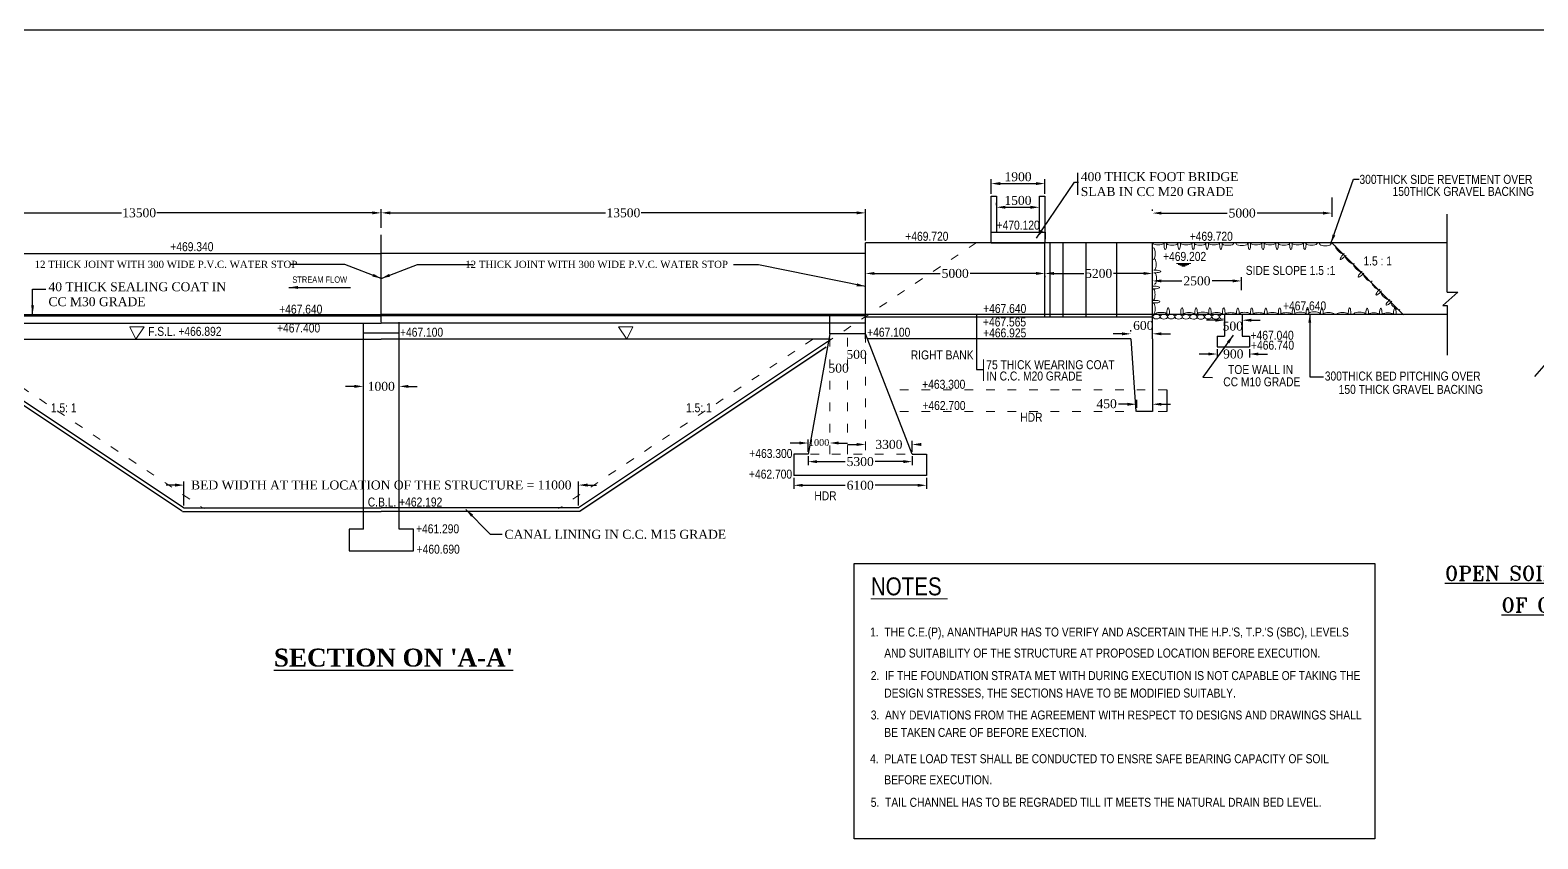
# Model space of a CAD drawing. Header units: millimetres. Extents: x 80 to 6605, y 46 to 2491.
# Drawn here: x 5784.6 to 6204.9, y 1122.3 to 1347.8 of the extents above; entities that cross this region are included whole.
import ezdxf
from ezdxf.enums import TextEntityAlignment as Align

# ---------------------------------------------------------------- set-up
doc = ezdxf.new("R2010")
doc.units = ezdxf.units.MM
doc.linetypes.add('ACAD_ISO03W100', pattern=[30, 12, -18])
for name, color, linetype in [('MAIN', 7, 'Continuous'), ('STEEL', 5, 'Continuous'), ('TEXT_GENERAL', 4, 'Continuous')]:
    doc.layers.add(name, color=color, linetype=linetype)
doc.styles.add('ABADI', font='')
doc.styles.add('ARIAL NARROW', font='ARIALN.TTF')
doc.styles.add('ROMANT', font='romant')
doc.styles.get("Standard").update_dxf_attribs({"font": 'times.ttf', "height": 2.5})
doc.styles.add('TNR_2.5', font='times.ttf', dxfattribs={"height": 2.5})
doc.styles.get('ABADI').set_extended_font_data('Abadi MT Condensed Light')
doc.dimstyles.new('ISO-25', dxfattribs={"dimtxt": 2.5, "dimasz": 2.5, "dimexe": 1.25, "dimexo": 0.625, "dimtad": 1, "dimlfac": 25, "dimtxsty": 'Standard', "dimcen": 2.5, "dimadec": 0, "dimazin": 0, "dimtfac": 1, "dimtmove": 0, "dimatfit": 3, "dimfxl": 1, "dimarcsym": 0})
doc.dimstyles.new('STANDARD$7', dxfattribs={"dimtxt": 2, "dimasz": 2, "dimexe": 1.25, "dimexo": 0.625, "dimtad": 1, "dimdec": 0, "dimlfac": 0.5, "dimdsep": 46, "dimtxsty": 'Standard', "dimcen": 2.5, "dimadec": 0, "dimazin": 0, "dimtfac": 1, "dimtdec": 0, "dimtmove": 0, "dimatfit": 3, "dimfxl": 1, "dimtolj": 1, "dimtzin": 0, "dimarcsym": 0})
doc.dimstyles.new('STYLE_ESH', dxfattribs={"dimtxt": 2.5, "dimasz": 2.5, "dimexe": 1, "dimexo": 0.625, "dimtad": 0, "dimtih": 1, "dimtoh": 1, "dimdec": 0, "dimlfac": 100, "dimzin": 9, "dimdsep": 46, "dimtxsty": 'TNR_2.5', "dimcen": 2.5, "dimadec": 0, "dimazin": 2, "dimtfac": 1, "dimtdec": 0, "dimtofl": 0, "dimtmove": 2, "dimatfit": 3, "dimfxl": 1, "dimarcsym": 0})

# ---------------------------------------------------------------- blocks, each defined once
blk = doc.blocks.new('*D183')
at = {"color": 0, "lineweight": -2, "transparency": 16777216}
for p, q in [((5824.98, 1220.98), (5822.48, 1220.98)), ((5827.48, 1215.27), (5827.48, 1221.98)), ((5937.48, 1215.27), (5937.48, 1221.98)), ((5939.98, 1220.98), (5942.48, 1220.98))]:
    blk.add_line(p, q, dxfattribs=at)
at = {"color": 0, "transparency": 16777216}
for points in [[(5824.98, 1221.4), (5824.98, 1220.56), (5827.48, 1220.98)], [(5939.98, 1221.4), (5939.98, 1220.56), (5937.48, 1220.98)]]:
    blk.add_solid(points, dxfattribs=at)
at = {"layer": 'Defpoints', "color": 0, "transparency": 16777216}
for p in [(5937.48, 1220.98), (5827.48, 1214.65), (5937.48, 1214.65)]:
    blk.add_point(p, dxfattribs=at)
at = {"color": 0, "transparency": 16777216, "insert": (5882.48, 1220.98), "char_height": 2.5, "attachment_point": 5, "style": 'TNR_2.5'}
blk.add_mtext('BED WIDTH AT THE LOCATION OF THE STRUCTURE = 11000', dxfattribs=at)
blk = doc.blocks.new('*D182')
at = {"color": 0, "lineweight": -2, "transparency": 16777216}
for p, q in [((5747.48, 1292.68), (5747.48, 1297.89)), ((5749.98, 1296.89), (5810.03, 1296.89)), ((5879.98, 1296.89), (5819.94, 1296.89)), ((5882.48, 1292.68), (5882.48, 1297.89))]:
    blk.add_line(p, q, dxfattribs=at)
at = {"color": 0, "transparency": 16777216}
for points in [[(5749.98, 1297.3), (5749.98, 1296.47), (5747.48, 1296.89)], [(5879.98, 1297.3), (5879.98, 1296.47), (5882.48, 1296.89)]]:
    blk.add_solid(points, dxfattribs=at)
at = {"layer": 'Defpoints', "color": 0, "transparency": 16777216}
for p in [(5882.48, 1296.89), (5747.48, 1292.05), (5882.48, 1292.05)]:
    blk.add_point(p, dxfattribs=at)
at = {"color": 0, "transparency": 16777216, "insert": (5814.98, 1296.89), "char_height": 2.5, "attachment_point": 5, "style": 'TNR_2.5'}
blk.add_mtext('13500', dxfattribs=at)
blk = doc.blocks.new('*D181')
at = {"color": 0, "lineweight": -2, "transparency": 16777216}
for p, q in [((5874.98, 1248.5), (5872.48, 1248.5)), ((5877.48, 1249.13), (5877.48, 1249.5)), ((5887.48, 1249.13), (5887.48, 1249.5)), ((5889.98, 1248.5), (5892.48, 1248.5))]:
    blk.add_line(p, q, dxfattribs=at)
at = {"color": 0, "transparency": 16777216}
for points in [[(5874.98, 1248.92), (5874.98, 1248.09), (5877.48, 1248.5)], [(5889.98, 1248.92), (5889.98, 1248.09), (5887.48, 1248.5)]]:
    blk.add_solid(points, dxfattribs=at)
at = {"layer": 'Defpoints', "color": 0, "transparency": 16777216}
for p in [(5877.48, 1248.5), (5887.48, 1248.5), (5887.48, 1248.5)]:
    blk.add_point(p, dxfattribs=at)
at = {"color": 0, "transparency": 16777216, "insert": (5882.48, 1248.5), "char_height": 2.5, "attachment_point": 5, "style": 'TNR_2.5'}
blk.add_mtext('1000', dxfattribs=at)
blk = doc.blocks.new('*D196')
at = {"color": 0, "lineweight": -2, "transparency": 16777216}
for p, q in [((6147.48, 1301.19), (6147.48, 1295.82)), ((6097.48, 1297.44), (6097.48, 1297.82)), ((6099.98, 1296.82), (6118.32, 1296.82)), ((6144.98, 1296.82), (6126.65, 1296.82))]:
    blk.add_line(p, q, dxfattribs=at)
at = {"color": 0, "transparency": 16777216}
for points in [[(6099.98, 1297.23), (6099.98, 1296.4), (6097.48, 1296.82)], [(6144.98, 1297.23), (6144.98, 1296.4), (6147.48, 1296.82)]]:
    blk.add_solid(points, dxfattribs=at)
at = {"layer": 'Defpoints', "color": 0, "transparency": 16777216}
for p in [(6147.48, 1301.82), (6097.48, 1296.82), (6147.48, 1296.82)]:
    blk.add_point(p, dxfattribs=at)
at = {"color": 0, "transparency": 16777216, "insert": (6122.48, 1296.82), "char_height": 2.5, "attachment_point": 5, "style": 'TNR_2.5'}
blk.add_mtext('5000', dxfattribs=at)
blk = doc.blocks.new('*D197')
at = {"color": 0, "lineweight": -2, "transparency": 16777216}
for p, q in [((5882.48, 1292.68), (5882.48, 1297.89)), ((5884.98, 1296.89), (5945.03, 1296.89)), ((6014.98, 1296.89), (5954.94, 1296.89)), ((6017.48, 1289.17), (6017.48, 1297.89))]:
    blk.add_line(p, q, dxfattribs=at)
at = {"color": 0, "transparency": 16777216}
for points in [[(5884.98, 1297.3), (5884.98, 1296.47), (5882.48, 1296.89)], [(6014.98, 1297.3), (6014.98, 1296.47), (6017.48, 1296.89)]]:
    blk.add_solid(points, dxfattribs=at)
at = {"layer": 'Defpoints', "color": 0, "transparency": 16777216}
for p in [(5882.48, 1296.89), (5882.48, 1292.05), (6017.48, 1288.55)]:
    blk.add_point(p, dxfattribs=at)
at = {"color": 0, "transparency": 16777216, "insert": (5949.98, 1296.89), "char_height": 2.5, "attachment_point": 5, "style": 'TNR_2.5'}
blk.add_mtext('13500', dxfattribs=at)
blk = doc.blocks.new('*D199')
at = {"color": 0, "lineweight": -2, "transparency": 16777216}
for p, q in [((6113.01, 1257.53), (6110.51, 1257.53)), ((6115.51, 1258.92), (6115.51, 1256.53)), ((6124.51, 1258.92), (6124.51, 1256.53)), ((6127.01, 1257.53), (6129.51, 1257.53))]:
    blk.add_line(p, q, dxfattribs=at)
at = {"color": 0, "transparency": 16777216}
for points in [[(6113.01, 1257.94), (6113.01, 1257.11), (6115.51, 1257.53)], [(6127.01, 1257.94), (6127.01, 1257.11), (6124.51, 1257.53)]]:
    blk.add_solid(points, dxfattribs=at)
at = {"layer": 'Defpoints', "color": 0, "transparency": 16777216}
for p in [(6115.51, 1259.55), (6124.51, 1259.55), (6124.51, 1257.53)]:
    blk.add_point(p, dxfattribs=at)
at = {"color": 0, "transparency": 16777216, "insert": (6120.01, 1257.53), "char_height": 2.5, "attachment_point": 5, "style": 'TNR_2.5'}
blk.add_mtext('900', dxfattribs=at)
blk = doc.blocks.new('*D198')
at = {"color": 0, "lineweight": -2, "transparency": 16777216}
for p, q in [((6092.99, 1244.74), (6092.99, 1242.52)), ((6097.49, 1244.74), (6097.49, 1242.52)), ((6090.49, 1243.52), (6087.99, 1243.52)), ((6099.99, 1243.52), (6102.49, 1243.52))]:
    blk.add_line(p, q, dxfattribs=at)
at = {"color": 0, "transparency": 16777216}
for points in [[(6090.49, 1243.93), (6090.49, 1243.1), (6092.99, 1243.52)], [(6099.99, 1243.93), (6099.99, 1243.1), (6097.49, 1243.52)]]:
    blk.add_solid(points, dxfattribs=at)
at = {"layer": 'Defpoints', "color": 0, "transparency": 16777216}
for p in [(6092.99, 1245.36), (6097.49, 1245.36), (6097.49, 1243.52)]:
    blk.add_point(p, dxfattribs=at)
at = {"color": 0, "transparency": 16777216, "insert": (6084.7, 1243.66), "char_height": 2.5, "attachment_point": 5, "style": 'TNR_2.5'}
blk.add_mtext('450', dxfattribs=at)
blk = doc.blocks.new('*D201')
at = {"color": 0, "lineweight": -2, "transparency": 16777216}
for p, q in [((6067.48, 1277.3), (6067.48, 1280.99)), ((6069.98, 1279.99), (6078.32, 1279.99)), ((6094.98, 1279.99), (6086.65, 1279.99)), ((6097.48, 1277.3), (6097.48, 1280.99))]:
    blk.add_line(p, q, dxfattribs=at)
at = {"color": 0, "transparency": 16777216}
for points in [[(6069.98, 1280.41), (6069.98, 1279.58), (6067.48, 1279.99)], [(6094.98, 1280.41), (6094.98, 1279.58), (6097.48, 1279.99)]]:
    blk.add_solid(points, dxfattribs=at)
at = {"layer": 'Defpoints', "color": 0, "transparency": 16777216}
for p in [(6097.48, 1279.99), (6067.48, 1276.67), (6097.48, 1276.67)]:
    blk.add_point(p, dxfattribs=at)
at = {"color": 0, "transparency": 16777216, "insert": (6082.48, 1279.99), "char_height": 2.5, "attachment_point": 5, "style": 'TNR_2.5'}
blk.add_mtext('5200', dxfattribs=at)
blk = doc.blocks.new('*D202')
at = {"color": 0, "lineweight": -2, "transparency": 16777216}
for p, q in [((6017.48, 1280.62), (6017.48, 1280.99)), ((6019.98, 1279.99), (6038.32, 1279.99)), ((6064.98, 1279.99), (6046.65, 1279.99)), ((6067.48, 1279.37), (6067.48, 1278.99))]:
    blk.add_line(p, q, dxfattribs=at)
at = {"color": 0, "transparency": 16777216}
for points in [[(6019.98, 1280.41), (6019.98, 1279.58), (6017.48, 1279.99)], [(6064.98, 1280.41), (6064.98, 1279.58), (6067.48, 1279.99)]]:
    blk.add_solid(points, dxfattribs=at)
at = {"layer": 'Defpoints', "color": 0, "transparency": 16777216}
for p in [(6017.48, 1279.99), (6017.48, 1279.99), (6067.48, 1279.99)]:
    blk.add_point(p, dxfattribs=at)
at = {"color": 0, "transparency": 16777216, "insert": (6042.48, 1279.99), "char_height": 2.5, "attachment_point": 5, "style": 'TNR_2.5'}
blk.add_mtext('5000', dxfattribs=at)
blk = doc.blocks.new('*D204')
at = {"color": 0, "lineweight": -2, "transparency": 16777216}
for p, q in [((6097.46, 1275.34), (6097.46, 1278.91)), ((6099.96, 1277.91), (6105.67, 1277.91)), ((6119.81, 1277.91), (6114.09, 1277.91)), ((6122.31, 1275.34), (6122.31, 1278.91))]:
    blk.add_line(p, q, dxfattribs=at)
at = {"color": 0, "transparency": 16777216}
for points in [[(6099.96, 1278.32), (6099.96, 1277.49), (6097.46, 1277.91)], [(6119.81, 1278.32), (6119.81, 1277.49), (6122.31, 1277.91)]]:
    blk.add_solid(points, dxfattribs=at)
at = {"layer": 'Defpoints', "color": 0, "transparency": 16777216}
for p in [(6097.46, 1277.91), (6097.46, 1274.71), (6122.31, 1274.71)]:
    blk.add_point(p, dxfattribs=at)
at = {"color": 0, "transparency": 16777216, "insert": (6109.88, 1277.91), "char_height": 2.5, "attachment_point": 5, "style": 'TNR_2.5'}
blk.add_mtext('2500', dxfattribs=at)
blk = doc.blocks.new('*D203')
at = {"color": 0, "lineweight": -2, "transparency": 16777216}
for p, q in [((6088.98, 1263.16), (6086.48, 1263.16)), ((6091.48, 1263.79), (6091.48, 1264.16)), ((6097.48, 1263.79), (6097.48, 1264.16)), ((6099.98, 1263.16), (6102.48, 1263.16))]:
    blk.add_line(p, q, dxfattribs=at)
at = {"color": 0, "transparency": 16777216}
for points in [[(6088.98, 1263.58), (6088.98, 1262.74), (6091.48, 1263.16)], [(6099.98, 1263.58), (6099.98, 1262.74), (6097.48, 1263.16)]]:
    blk.add_solid(points, dxfattribs=at)
at = {"layer": 'Defpoints', "color": 0, "transparency": 16777216}
for p in [(6091.48, 1263.16), (6097.48, 1263.16), (6097.48, 1263.16)]:
    blk.add_point(p, dxfattribs=at)
at = {"color": 0, "transparency": 16777216, "insert": (6094.92, 1265.48), "char_height": 2.5, "attachment_point": 5, "style": 'TNR_2.5'}
blk.add_mtext('600', dxfattribs=at)
blk = doc.blocks.new('*D200')
at = {"color": 0, "lineweight": -2, "transparency": 16777216}
for p, q in [((6115.01, 1266.95), (6112.51, 1266.95)), ((6117.51, 1266.85), (6117.51, 1265.95)), ((6122.51, 1266.85), (6122.51, 1265.95)), ((6125.01, 1266.95), (6127.51, 1266.95))]:
    blk.add_line(p, q, dxfattribs=at)
at = {"color": 0, "transparency": 16777216}
for points in [[(6115.01, 1267.37), (6115.01, 1266.53), (6117.51, 1266.95)], [(6125.01, 1267.37), (6125.01, 1266.53), (6122.51, 1266.95)]]:
    blk.add_solid(points, dxfattribs=at)
at = {"layer": 'Defpoints', "color": 0, "transparency": 16777216}
for p in [(6117.51, 1267.47), (6117.51, 1266.95), (6122.51, 1267.47)]:
    blk.add_point(p, dxfattribs=at)
at = {"color": 0, "transparency": 16777216, "insert": (6119.87, 1265.3), "char_height": 2.5, "attachment_point": 5, "style": 'TNR_2.5'}
blk.add_mtext('500', dxfattribs=at)
blk = doc.blocks.new('*D245')
at = {"color": 0, "lineweight": -2, "ltscale": 6, "transparency": 16777216}
for p, q in [((6053.99, 1299.07), (6053.99, 1299.7)), ((6065.95, 1299.07), (6065.95, 1299.7)), ((6056.49, 1298.45), (6063.45, 1298.45))]:
    blk.add_line(p, q, dxfattribs=at)
at = {"color": 0, "ltscale": 6, "transparency": 16777216}
for points in [[(6056.49, 1298.86), (6056.49, 1298.03), (6053.99, 1298.45)], [(6063.45, 1298.86), (6063.45, 1298.03), (6065.95, 1298.45)]]:
    blk.add_solid(points, dxfattribs=at)
at = {"layer": 'Defpoints', "color": 0, "ltscale": 6, "transparency": 16777216}
for p in [(6053.99, 1298.45), (6065.95, 1298.45), (6065.95, 1298.45)]:
    blk.add_point(p, dxfattribs=at)
at = {"color": 0, "ltscale": 6, "transparency": 16777216, "insert": (6059.97, 1300.34), "char_height": 2.5, "attachment_point": 5}
blk.add_mtext('1500', dxfattribs=at)
blk = doc.blocks.new('*D246')
at = {"color": 0, "lineweight": -2, "ltscale": 6, "transparency": 16777216}
for p, q in [((6052.52, 1302.17), (6052.52, 1306.3)), ((6055.02, 1305.05), (6064.98, 1305.05)), ((6067.48, 1302.17), (6067.48, 1306.3))]:
    blk.add_line(p, q, dxfattribs=at)
at = {"color": 0, "ltscale": 6, "transparency": 16777216}
for points in [[(6055.02, 1305.47), (6055.02, 1304.64), (6052.52, 1305.05)], [(6064.98, 1305.47), (6064.98, 1304.64), (6067.48, 1305.05)]]:
    blk.add_solid(points, dxfattribs=at)
at = {"layer": 'Defpoints', "color": 0, "ltscale": 6, "transparency": 16777216}
for p in [(6067.48, 1305.05), (6052.52, 1301.55), (6067.48, 1301.55)]:
    blk.add_point(p, dxfattribs=at)
at = {"color": 0, "ltscale": 6, "transparency": 16777216, "insert": (6060, 1306.95), "char_height": 2.5, "attachment_point": 5}
blk.add_mtext('1900', dxfattribs=at)
blk = doc.blocks.new('*D325')
at = {"color": 0, "lineweight": -2, "transparency": 16777216}
for p, q in [((5997.49, 1222.99), (5997.49, 1219.92)), ((5999.99, 1220.92), (6011.83, 1220.92)), ((6032.01, 1220.92), (6020.17, 1220.92)), ((6034.51, 1223), (6034.51, 1219.92))]:
    blk.add_line(p, q, dxfattribs=at)
at = {"color": 0, "transparency": 16777216}
for points in [[(5999.99, 1221.33), (5999.99, 1220.5), (5997.49, 1220.92)], [(6032.01, 1221.33), (6032.01, 1220.5), (6034.51, 1220.92)]]:
    blk.add_solid(points, dxfattribs=at)
at = {"layer": 'Defpoints', "color": 0, "transparency": 16777216}
for p in [(5997.49, 1223.62), (6034.51, 1223.63), (5997.49, 1220.92)]:
    blk.add_point(p, dxfattribs=at)
at = {"color": 0, "transparency": 16777216, "insert": (6016, 1220.92), "char_height": 2.5, "attachment_point": 5, "style": 'TNR_2.5'}
blk.add_mtext('6100', dxfattribs=at)
blk = doc.blocks.new('*D326')
at = {"color": 0, "lineweight": -2, "transparency": 16777216}
for p, q in [((6001.48, 1229), (6001.48, 1226.52)), ((6003.98, 1227.52), (6011.83, 1227.52)), ((6028.01, 1227.52), (6020.16, 1227.52)), ((6030.51, 1229), (6030.51, 1226.52))]:
    blk.add_line(p, q, dxfattribs=at)
at = {"color": 0, "transparency": 16777216}
for points in [[(6003.98, 1227.94), (6003.98, 1227.1), (6001.48, 1227.52)], [(6028.01, 1227.94), (6028.01, 1227.1), (6030.51, 1227.52)]]:
    blk.add_solid(points, dxfattribs=at)
at = {"layer": 'Defpoints', "color": 0, "transparency": 16777216}
for p in [(6001.48, 1229.63), (6001.48, 1227.52), (6030.51, 1229.63)]:
    blk.add_point(p, dxfattribs=at)
at = {"color": 0, "transparency": 16777216, "insert": (6016, 1227.52), "char_height": 2.5, "attachment_point": 5, "style": 'TNR_2.5'}
blk.add_mtext('5300', dxfattribs=at)

msp = doc.modelspace()

# ---------------------------------------------------------------- linework, layer by layer
for p, q in [((6436.18376, 1347.83356), (5456.18376, 1347.83356)), ((6179.6098, 1274.79051), (6179.6098, 1296.54974)), ((5882.48459, 1266.44332), (5882.48459, 1290.75974)), ((5882.48459, 1266.44332), (5882.48459, 1290.75974)), ((6179.6098, 1288.54974), (6017.48459, 1288.54974)), ((6017.48459, 1266.14974), (6017.48459, 1288.54974)), ((6017.48459, 1261.79974), (6017.48459, 1288.54974)), ((6067.48459, 1267.79974), (6067.48459, 1288.54974)), ((6068.91725, 1267.79974), (6068.91725, 1288.54974)), ((6072.60126, 1267.79974), (6072.60126, 1288.54974)), ((6078.94592, 1267.79974), (6078.94592, 1288.54974)), ((6087.54192, 1267.79974), (6087.54192, 1288.54974)), ((6097.48459, 1261.79974), (6097.48459, 1288.54974)), ((6147.48459, 1288.54974), (6167.45885, 1268.43296)), ((5642.13459, 1285.54974), (5882.48459, 1285.54974)), ((6017.48459, 1285.54974), (5882.48459, 1285.54974)), ((6182.6098, 1274.79051), (6178.43558, 1271.04801)), ((6179.6098, 1274.79051), (6182.6098, 1274.79051)), ((6178.43558, 1271.04801), (6179.6098, 1271.04801)), ((6179.6098, 1271.04801), (6179.6098, 1260.28875)), ((6179.6098, 1271.04801), (6179.6098, 1261.56226)), ((6179.6098, 1271.04801), (6179.6098, 1257.18119)), ((5721.13459, 1268.54974), (5882.48459, 1268.54974)), ((5747.48459, 1268.14974), (5882.48459, 1268.14974)), ((5747.48459, 1266.14974), (5882.48459, 1266.14974)), ((5877.48459, 1208.64974), (5877.48459, 1266.14974)), ((6179.6098, 1268.54974), (5882.48459, 1268.54974)), ((6017.48459, 1268.14974), (5882.48459, 1268.14974)), ((6017.48459, 1266.14974), (5882.48459, 1266.14974)), ((5887.48459, 1208.64974), (5887.48459, 1266.44332)), ((6007.48459, 1263.14974), (6007.48459, 1268.54974)), ((6097.57211, 1267.79974), (6017.48459, 1267.79974)), ((6097.48459, 1268.54974), (6097.48459, 1267.79974)), ((6117.51254, 1268.58225), (6117.51311, 1262.54974)), ((6122.51254, 1268.58225), (6122.51311, 1262.54974)), ((5756.98459, 1261.64974), (5882.48459, 1261.64974)), ((5823.66477, 1261.64974), (5826.16477, 1261.64974)), ((5877.48459, 1263.44332), (5887.48459, 1263.44332)), ((6007.09635, 1261.64974), (5882.48459, 1261.64974)), ((5941.3044, 1261.64974), (5938.8044, 1261.64974)), ((6007.48459, 1263.14974), (6001.48459, 1229.62752)), ((6017.48459, 1263.14974), (6007.48459, 1263.14974)), ((6017.48459, 1263.14974), (6007.48459, 1263.14974)), ((6030.50892, 1229.62752), (6017.48459, 1263.14974)), ((6091.48459, 1261.79974), (6017.80223, 1261.79974)), ((6091.48459, 1261.79974), (6092.83687, 1241.53313)), ((6097.48459, 1261.79974), (6097.48687, 1241.53313)), ((6115.51311, 1262.54974), (6115.51311, 1259.54974)), ((6115.51311, 1262.54974), (6117.51311, 1262.54974)), ((6122.51311, 1262.54974), (6124.51311, 1262.54974)), ((6124.51311, 1262.54974), (6124.51311, 1259.54974)), ((5758.05805, 1260.9341), (5827.48459, 1214.64974)), ((5758.43398, 1259.48163), (5826.92989, 1213.81769)), ((6006.91113, 1260.9341), (5937.48459, 1214.64974)), ((6006.53519, 1259.48163), (5937.78736, 1213.64974)), ((6006.53519, 1259.48163), (5938.03929, 1213.81769)), ((6115.51311, 1259.54974), (6124.51311, 1259.54974)), ((6207.22712, 1255.00045), (6203.99512, 1251.22392)), ((6101.48459, 1247.54974), (6101.48459, 1241.53524)), ((6097.48687, 1241.53313), (6092.98687, 1241.53313)), ((5998.98459, 1232.71356), (5996.48459, 1232.71356)), ((6001.48459, 1230.25252), (6001.48459, 1233.71356)), ((6009.98459, 1232.71356), (6012.48459, 1232.71356)), ((6012.48459, 1232.30767), (6014.98459, 1232.30767)), ((6030.50892, 1230.25252), (6030.50892, 1233.30767)), ((6001.48459, 1229.62752), (5997.48459, 1229.62752)), ((5997.48459, 1229.62752), (5997.48726, 1223.62752)), ((6030.50892, 1229.62752), (6034.50892, 1229.62752)), ((6034.50892, 1229.62752), (6034.50892, 1223.62752)), ((6034.50892, 1223.62752), (5997.48726, 1223.62752)), ((6034.50892, 1223.62752), (6004.48325, 1223.62752)), ((5827.07564, 1213.64974), (5879.98459, 1213.64974)), ((5827.48459, 1214.64974), (5879.98459, 1214.64974)), ((5879.98459, 1214.64974), (5882.48459, 1214.64974)), ((5879.98459, 1213.64974), (5882.48459, 1213.64974)), ((5937.48459, 1214.64974), (5882.48459, 1214.64974)), ((5937.78736, 1213.64974), (5882.48459, 1213.64974)), ((5877.48459, 1208.64974), (5873.48459, 1208.64974)), ((5873.48459, 1208.64974), (5873.48459, 1202.64974)), ((5891.48459, 1208.64974), (5887.48459, 1208.64974)), ((5891.48459, 1202.64974), (5891.48459, 1208.64974)), ((5873.48459, 1202.64974), (5887.48459, 1202.64974)), ((5887.48459, 1202.64974), (5891.48459, 1202.64974))]:
    msp.add_line(p, q)
at = {"color": 0, "ltscale": 6}
for p, q in [((6076.6182, 1308.02807), (6076.6182, 1301.95329)), ((6052.52423, 1301.54974), (6054.02423, 1301.54974)), ((6052.52423, 1291.54974), (6052.52423, 1301.54974)), ((6054.02423, 1301.54974), (6054.02423, 1291.54974)), ((6065.98459, 1301.54974), (6067.48459, 1301.54974)), ((6065.98459, 1291.54974), (6065.98459, 1301.54974)), ((6067.48459, 1301.54974), (6067.48459, 1288.54974)), ((6052.52423, 1291.54974), (6067.52423, 1291.54974)), ((6052.52423, 1288.54974), (6052.52423, 1291.54974)), ((6067.52423, 1291.54974), (6067.52423, 1289.54974)), ((6052.52423, 1288.54974), (6067.48459, 1288.54974))]:
    msp.add_line(p, q, dxfattribs=at)
at = {"ltscale": 6}
msp.add_line((6052.52423, 1288.54974), (6067.48459, 1288.54974), dxfattribs=at)
msp.add_lwpolyline([(6014.28195, 1199.10525), (6159.47798, 1199.10525), (6159.47798, 1122.3384), (6014.28195, 1122.3384)], close=True)
at = {"color": 0, "lineweight": 5, "extrusion": (0, 0, -1)}
for centre, major_axis, ratio, start_param, end_param in [((6099.08294, 1288.49186), (-1.60801, 0), 0.328798741, 3.031898939, 6.392879022), ((6097.74279, 1285.50838), (0, 1.60801), 0.328798741, -0.284518735, 3.426111389), ((6101.05992, 1288.19766), (0, -1.5163), 0.238983774, 4.478047346, 8.088323268), ((6102.95576, 1288.40134), (1.60801, 0), 0.328798741, -0.284518735, 3.426111389), ((6104.92705, 1288.21395), (0, -1.5163), 0.238983774, 4.478047346, 8.088323268), ((6106.87478, 1288.50816), (-1.60801, 0), 0.328798741, 3.031898939, 6.392879022), ((6108.85177, 1288.21395), (0, -1.5163), 0.238983774, 4.478047346, 8.088323268), ((6110.7476, 1288.41763), (1.60801, 0), 0.328798741, -0.284518735, 3.426111389), ((6112.71799, 1288.21395), (0, -1.5163), 0.238983774, 4.478047346, 8.088323268), ((6114.57512, 1288.50816), (-1.60801, 0), 0.328798741, 3.031898939, 6.392879022), ((6116.55211, 1288.21395), (0, -1.5163), 0.238983774, 4.478047346, 8.088323268), ((6118.50344, 1288.36319), (-1.60801, 0), 0.328798741, 3.031898939, 6.392879022), ((6122.37626, 1288.27266), (1.60801, 0), 0.328798741, -0.284518735, 3.426111389), ((6124.48782, 1288.18378), (0, -1.5163), 0.238983774, 4.478047346, 8.088323268), ((6126.34495, 1288.47799), (-1.60801, 0), 0.328798741, 3.031898939, 6.392879022), ((6128.29269, 1288.18378), (0, -1.5163), 0.238983774, 4.478047346, 8.088323268), ((6130.24043, 1288.47799), (-1.60801, 0), 0.328798741, 3.031898939, 6.392879022), ((6132.21742, 1288.18378), (0, -1.5163), 0.238983774, 4.478047346, 8.088323268), ((6134.11325, 1288.38746), (1.60801, 0), 0.328798741, -0.284518735, 3.426111389), ((6136.08363, 1288.18378), (0, -1.5163), 0.238983774, 4.478047346, 8.088323268), ((6137.94077, 1288.47799), (-1.60801, 0), 0.328798741, 3.031898939, 6.392879022), ((6139.91775, 1288.18378), (0, -1.5163), 0.238983774, 4.478047346, 8.088323268), ((6141.81359, 1288.38746), (1.60801, 0), 0.328798741, -0.284518735, 3.426111389), ((6145.66976, 1288.23205), (1.60801, 0), 0.328798741, -0.284518735, 3.426111389), ((6097.95205, 1282.504), (0, -1.60801), 0.328798741, 3.031898939, 6.392879022), ((6098.24626, 1280.55626), (1.5163, 0), 0.238983774, 4.478047346, 8.088323268), ((6098.05887, 1278.58497), (0, 1.60801), 0.328798741, -0.284518735, 3.426111389), ((6097.94647, 1276.06255), (1.5163, 0), 0.238983774, 4.478047346, 8.088323268), ((6097.65226, 1274.08556), (0, -1.60801), 0.328798741, 3.031898939, 6.392879022), ((6098.00502, 1272.12508), (1.5163, 0), 0.238983774, 4.478047346, 8.088323268), ((6097.71081, 1270.14809), (0, -1.60801), 0.328798741, 3.031898939, 6.392879022)]:
    msp.add_ellipse(centre, major_axis=major_axis, ratio=ratio, start_param=start_param, end_param=end_param, dxfattribs=at)
at = {"color": 0, "lineweight": 5}
for centre, major_axis, ratio, start_param, end_param in [((6149.69213, 1286.58238), (1.16081, -1.11276), 0.328798741, 3.031898939, 6.392879022), ((6150.89459, 1285.02215), (-1.04929, -1.0946), 0.238983774, 4.478047346, 8.088323268), ((6152.44732, 1283.79328), (-1.16081, 1.11276), 0.328798741, -0.284518735, 3.426111389), ((6154.74683, 1281.56568), (1.16081, -1.11276), 0.328798741, 3.031898939, 6.392879022), ((6155.88388, 1280.06815), (-1.04929, -1.0946), 0.238983774, 4.478047346, 8.088323268), ((6157.44723, 1278.85166), (-1.16081, 1.11276), 0.328798741, -0.284518735, 3.426111389), ((6159.72031, 1276.58949), (1.16081, -1.11276), 0.328798741, 3.031898939, 6.392879022), ((6160.85736, 1275.09196), (-1.04929, -1.0946), 0.238983774, 4.478047346, 8.088323268), ((6162.49228, 1273.68864), (1.21136, -1.0575), 0.328798741, 3.031898939, 6.392879022), ((6101.84462, 1268.91568), (0, 1.5163), 0.238983774, 4.478047346, 8.088323268), ((6105.71175, 1268.89939), (0, 1.5163), 0.238983774, 4.478047346, 8.088323268), ((6109.63647, 1268.89939), (0, 1.5163), 0.238983774, 4.478047346, 8.088323268), ((6113.50269, 1268.89939), (0, 1.5163), 0.238983774, 4.478047346, 8.088323268), ((6117.33681, 1268.89939), (0, 1.5163), 0.238983774, 4.478047346, 8.088323268), ((6121.27427, 1268.84084), (0, 1.5163), 0.238983774, 4.478047346, 8.088323268), ((6125.1414, 1268.82454), (0, 1.5163), 0.238983774, 4.478047346, 8.088323268), ((6129.06612, 1268.82454), (0, 1.5163), 0.238983774, 4.478047346, 8.088323268), ((6132.93234, 1268.82454), (0, 1.5163), 0.238983774, 4.478047346, 8.088323268), ((6136.76646, 1268.82454), (0, 1.5163), 0.238983774, 4.478047346, 8.088323268), ((6140.69478, 1268.96951), (0, 1.5163), 0.238983774, 4.478047346, 8.088323268), ((6144.70217, 1268.85472), (0, 1.5163), 0.238983774, 4.478047346, 8.088323268), ((6152.43177, 1268.85472), (0, 1.5163), 0.238983774, 4.478047346, 8.088323268), ((6157.3167, 1268.78504), (0, 1.5163), 0.238983774, 4.478047346, 8.088323268), ((6161.12158, 1268.78504), (0, 1.5163), 0.238983774, 4.478047346, 8.088323268), ((6163.67465, 1272.24463), (-1.04929, -1.0946), 0.238983774, 4.478047346, 8.088323268), ((6165.16278, 1270.96314), (1.21136, -1.0575), 0.328798741, 3.031898939, 6.392879022), ((6165.0463, 1268.78504), (0, 1.5163), 0.238983774, 4.478047346, 8.088323268), ((6099.86763, 1268.62147), (-1.60801, 0), 0.328798741, 3.031898939, 6.392879022), ((6107.65948, 1268.60518), (-1.60801, 0), 0.328798741, 3.031898939, 6.392879022), ((6111.5323, 1268.69571), (1.60801, 0), 0.328798741, -0.284518735, 3.426111389), ((6115.35982, 1268.60518), (-1.60801, 0), 0.328798741, 3.031898939, 6.392879022), ((6119.29729, 1268.54663), (-1.60801, 0), 0.328798741, 3.031898939, 6.392879022), ((6123.17011, 1268.63716), (1.60801, 0), 0.328798741, -0.284518735, 3.426111389), ((6127.08914, 1268.53034), (-1.60801, 0), 0.328798741, 3.031898939, 6.392879022), ((6130.96196, 1268.62086), (1.60801, 0), 0.328798741, -0.284518735, 3.426111389), ((6134.78948, 1268.53034), (-1.60801, 0), 0.328798741, 3.031898939, 6.392879022), ((6138.71779, 1268.67531), (-1.60801, 0), 0.328798741, 3.031898939, 6.392879022), ((6142.59061, 1268.76583), (1.60801, 0), 0.328798741, -0.284518735, 3.426111389), ((6146.5593, 1268.56051), (-1.60801, 0), 0.328798741, 3.031898939, 6.392879022), ((6150.45478, 1268.56051), (-1.60801, 0), 0.328798741, 3.031898939, 6.392879022), ((6155.20515, 1268.69616), (1.60801, 0), 0.328798741, -0.284518735, 3.426111389), ((6159.17383, 1268.49084), (-1.60801, 0), 0.328798741, 3.031898939, 6.392879022), ((6163.06931, 1268.49084), (-1.60801, 0), 0.328798741, 3.031898939, 6.392879022)]:
    msp.add_ellipse(centre, major_axis=major_axis, ratio=ratio, start_param=start_param, end_param=end_param, dxfattribs=at)
for points in [[(5998.98459, 1233.13023), (5998.98459, 1232.2969), (6001.48459, 1232.71356)], [(6009.98459, 1233.13023), (6009.98459, 1232.2969), (6007.48459, 1232.71356)], [(6014.98459, 1232.72434), (6014.98459, 1231.891), (6017.48459, 1232.30767)], [(6033.00892, 1232.72434), (6033.00892, 1231.891), (6030.50892, 1232.30767)]]:
    msp.add_solid(points)
at = {"layer": 'STEEL', "color": 0, "lineweight": 5}
for p, q in [((5812.40611, 1265.08946), (5816.39166, 1265.08946)), ((5814.03658, 1261.64974), (5812.40611, 1265.08946)), ((5816.39166, 1265.08946), (5814.03658, 1261.64974)), ((5952.56306, 1265.08946), (5948.57751, 1265.08946)), ((5948.57751, 1265.08946), (5950.93259, 1261.64974)), ((5950.93259, 1261.64974), (5952.56306, 1265.08946))]:
    msp.add_line(p, q, dxfattribs=at)
at = {"layer": 'TEXT_GENERAL', "color": 0, "linetype": 'ACAD_ISO03W100', "lineweight": 5, "ltscale": 0.2}
for p, q in [((6048.33459, 1288.54974), (6006.91113, 1260.9341)), ((6007.48459, 1229.62752), (6007.48459, 1266.14974)), ((5762.19709, 1261.64974), (5833.05805, 1214.4091)), ((6002.77209, 1261.64974), (5931.91113, 1214.4091)), ((6012.48459, 1229.62752), (6012.48459, 1263.14974)), ((6017.48459, 1263.14974), (6017.48459, 1229.62752)), ((6101.48459, 1247.54974), (6023.54563, 1247.54974)), ((6101.48459, 1241.53524), (6025.89234, 1241.50974)), ((6097.48687, 1241.53313), (6092.83687, 1241.53313)), ((6034.50892, 1229.62752), (6001.48459, 1229.62752))]:
    msp.add_line(p, q, dxfattribs=at)
at = {"layer": 'TEXT_GENERAL', "color": 0, "lineweight": 5}
for p, q in [((6108.13073, 1282.75625), (6104.13073, 1282.75625)), ((6107.63073, 1282.50625), (6104.63073, 1282.50625)), ((6107.13073, 1282.25625), (6105.13073, 1282.25625)), ((6106.63073, 1282.00625), (6105.63073, 1282.00625)), ((6050.36856, 1256.00142), (6050.36856, 1250.05022))]:
    msp.add_line(p, q, dxfattribs=at)
for centre in [(6098.57531, 1267.94112), (6100.63772, 1267.91731), (6102.70013, 1267.94112), (6104.76256, 1267.92059), (6106.825, 1267.89937), (6108.88743, 1267.87771), (6110.94984, 1267.85391), (6113.01225, 1267.94112), (6115.07466, 1267.91731)]:
    msp.add_ellipse(centre, major_axis=(-1.03121, 0.0119), ratio=0.621728248, dxfattribs=at)
msp.add_ellipse((6117.13709, 1267.89716), major_axis=(-1.03121, 0.0119), ratio=0.621728248, start_param=4.346927361, end_param=8.233795806, dxfattribs=at)

# ---------------------------------------------------------------- texts
at = {"lineweight": 13, "ltscale": 0.8, "style": 'ABADI'}
msp.add_text('STREAM FLOW', height=1.75, dxfattribs=at).set_placement((5857.67326, 1277.39817))
at = {"style": 'ROMANT'}
for s, p in [('%%UOPEN SOIL CLASSIFICATION', (6178.98957, 1194.4152)), ('%%UOF CANAL', (6194.75294, 1185.55662))]:
    msp.add_text(s, height=4, dxfattribs=at).set_placement(p)
at = {"color": 0, "insert": (6077.4998, 1308.24251), "char_height": 2.5, "width": 50, "attachment_point": 1, "style": 'ABADI'}
msp.add_mtext('{\\fTimes New Roman|b0|i0|c0|p18;400 THICK FOOT BRIDGE SLAB IN CC M20 GRADE}', dxfattribs=at)
for s, insert, char_height, width, attachment_point in [('\\pt46,52;12 THICK JOINT WITH 300 WIDE P.V.C. WATER STOP', (5785.83343, 1283.53674), 2, 85, 1), ('\\pt46,52;12 THICK JOINT WITH 300 WIDE P.V.C. WATER STOP', (5979.13574, 1283.53674), 2, 85, 3), ("{\\fTimes New Roman|b1|i0|c0|p18;\\LSECTION ON 'A-A'}", (5852.54039, 1175.38263), 5, 69, 1)]:
    msp.add_mtext(s, dxfattribs=dict(insert=insert, char_height=char_height, width=width, attachment_point=attachment_point))
at = {"char_height": 2.5, "attachment_point": 1}
for s, insert, width, style in [('{\\fTimes New Roman|b0|i0|c0|p18;40 THICK SEALING COAT IN CC M30 GRADE}', (5789.70732, 1277.53307), 50, 'ABADI'), ('CANAL LINING IN C.C. M15 GRADE', (5916.83947, 1208.50997), 150, 'TNR_2.5')]:
    msp.add_mtext(s, dxfattribs=dict(at, insert=insert, width=width, style=style))
at = {"attachment_point": 5, "style": 'TNR_2.5'}
for s, insert, char_height in [('500', (6014.98459, 1257.40804), 2.5), ('500', (6009.98459, 1253.58083), 2.5), ('1000', (6004.53734, 1232.84635), 1.875), ('3300', (6023.99675, 1232.30767), 2.5)]:
    msp.add_mtext(s, dxfattribs=dict(at, insert=insert, char_height=char_height))
at = {"layer": 'MAIN', "color": 0, "lineweight": 9, "style": 'ARIAL NARROW'}
msp.add_text('%%UNOTES ', height=5, dxfattribs=at).set_placement((6018.96963, 1190.24245))
at = {"layer": 'MAIN', "color": 0, "linetype": 'Continuous', "lineweight": 9, "style": 'ARIAL NARROW'}
for s, p in [("1.  THE C.E.(P), ANANTHAPUR HAS TO VERIFY AND ASCERTAIN THE H.P.'S, T.P.'S (SBC), LEVELS", (6018.75057, 1178.76273)), ('     AND SUITABILITY OF THE STRUCTURE AT PROPOSED LOCATION BEFORE EXECUTION.', (6018.72183, 1172.89941)), ('2.  IF THE FOUNDATION STRATA MET WITH DURING EXECUTION IS NOT CAPABLE OF TAKING THE', (6018.94327, 1166.60694)), ('     DESIGN STRESSES, THE SECTIONS HAVE TO BE MODIFIED SUITABLY.', (6018.72183, 1161.75047)), ('3.  ANY DEVIATIONS FROM THE AGREEMENT WITH RESPECT TO DESIGNS AND DRAWINGS SHALL', (6018.94327, 1155.62221)), ('     BE TAKEN CARE OF BEFORE EXECTION.', (6018.72183, 1150.76574)), ('4.  PLATE LOAD TEST SHALL BE CONDUCTED TO ENSRE SAFE BEARING CAPACITY OF SOIL', (6018.75057, 1143.43397)), ('     BEFORE EXECUTION.', (6018.72183, 1137.57066)), ('5.  TAIL CHANNEL HAS TO BE REGRADED TILL IT MEETS THE NATURAL DRAIN BED LEVEL.', (6018.94327, 1131.27818))]:
    msp.add_text(s, height=2.5, dxfattribs=at).set_placement(p)
at = {"layer": 'TEXT_GENERAL', "color": 0, "lineweight": 5, "style": 'ARIAL NARROW'}
for s, p in [('300THICK SIDE REVETMENT OVER', (6155.1757, 1307.47714)), ('150THICK GRAVEL BACKING', (6164.39357, 1304.12082)), ('+469.202', (6100.42741, 1285.98902)), ('+467.640', (6050.2716, 1271.4683)), ('+467.565', (6050.21639, 1267.72349)), ('F.S.L. +466.892', (5817.4711, 1265.09207)), ('+466.925', (6050.2716, 1264.67069)), ('+467.040', (6124.82454, 1264.00973)), ('+466.740', (6124.9398, 1261.2457)), ('75 THICK WEARING COAT', (6051.14561, 1255.79257)), ('IN C.C. M20 GRADE', (6051.20436, 1252.64255)), ('300THICK BED PITCHING OVER', (6145.50723, 1252.63252)), ('+463.300', (6033.27809, 1250.34499)), ('150 THICK GRAVEL BACKING', (6149.38303, 1248.91795)), ('+462.700', (6033.33331, 1244.42069)), ('C.B.L. +462.192', (5878.71316, 1217.50187))]:
    msp.add_text(s, height=2.5, dxfattribs=at).set_placement(p, align=Align.TOP_LEFT)
msp.add_text('+470.120', height=2.5, dxfattribs=at).set_placement((6054.02071, 1292.21138))
for s, p in [('+469.720', (6034.58175, 1290.35888)), ('+469.720', (6113.86118, 1290.35888)), ('1.5 : 1', (6160.26705, 1283.45483)), ('RIGHT BANK', (6038.8494, 1257.26804)), ('1.5: 1', (5793.95082, 1242.52393)), ('1.5: 1', (5971.01836, 1242.52393)), ('HDR', (6063.71544, 1239.88006)), ('HDR', (6006.30444, 1217.99128))]:
    msp.add_text(s, height=2.5, dxfattribs=at).set_placement(p, align=Align.MIDDLE)
at = {"layer": 'TEXT_GENERAL', "color": 0, "lineweight": 9, "style": 'ARIAL NARROW'}
for s, p in [('+469.340', (5823.66625, 1286.20601)), ('+467.640', (5854.02743, 1268.78384)), ('+467.640', (6133.86718, 1269.70445)), ('+467.400', (5853.41944, 1263.54796)), ('+467.100', (5887.69909, 1262.35896)), ('+467.100', (6017.93366, 1262.35896)), ('+463.300', (5985.07844, 1228.5401)), ('+462.700', (5984.98852, 1222.78801)), ('+461.290', (5892.1661, 1207.53997)), ('+460.690', (5892.33838, 1201.85925))]:
    msp.add_text(s, height=2.5, dxfattribs=at).set_placement(p)
at = {"layer": 'TEXT_GENERAL', "color": 0, "lineweight": 5, "style": 'ARIAL NARROW'}
for s, p in [('SIDE SLOPE 1.5 :1', (6148.45821, 1278.84393)), ('TOE WALL IN ', (6137.48337, 1251.20347)), ('CC M10 GRADE', (6138.68789, 1247.78716))]:
    msp.add_text(s, height=2.5, dxfattribs=at).set_placement(p, align=Align.BOTTOM_RIGHT)

# ---------------------------------------------------------------- dimensions: what is measured, and where the dimension line sits
at = {"color": 0, "ltscale": 6}
for base, p1, p2, text, picture, middle in [((6067.48459, 1305.05272), (6052.52423, 1301.54974), (6067.48459, 1301.54974), '1900', '*D246', (6060.00441, 1306.95295)), ((6065.94838, 1298.44782), (6053.98803, 1298.44782), (6065.94838, 1298.44782), '1500', '*D245', (6059.9682, 1300.34445))]:
    dim = msp.add_linear_dim(base=base, p1=p1, p2=p2, text=text, dimstyle='ISO-25', dxfattribs=at)
    dim.commit()
    dim.dimension.update_dxf_attribs({"geometry": picture, "text_midpoint": middle})
for base, p1, p2, picture, middle in [((6147.48459, 1296.81823), (6097.48459, 1296.81823), (6147.48459, 1301.81892), '*D196', (6122.48459, 1296.81823)), ((5882.48459, 1296.88782), (5747.48459, 1292.05257), (5882.48459, 1292.05257), '*D182', (5814.98459, 1296.88782)), ((6017.48459, 1279.99415), (6067.48459, 1279.99415), (6017.48459, 1279.99415), '*D202', (6042.48459, 1279.99415)), ((6124.51311, 1257.52611), (6115.51311, 1259.54974), (6124.51311, 1259.54974), '*D199', (6120.01311, 1257.52611)), ((5887.48459, 1248.50474), (5877.48459, 1248.50474), (5887.48459, 1248.50474), '*D181', (5882.48459, 1248.50474))]:
    dim = msp.add_linear_dim(base=base, p1=p1, p2=p2, dimstyle='STYLE_ESH')
    dim.commit()
    dim.dimension.update_dxf_attribs({"geometry": picture, "text_midpoint": middle})
dim = msp.add_linear_dim(base=(5882.48459, 1296.88782), p1=(6017.48459, 1288.54974), p2=(5882.48459, 1292.05257), angle=180, dimstyle='STYLE_ESH')
dim.commit()
dim.dimension.update_dxf_attribs({"geometry": '*D197', "text_midpoint": (5949.98459, 1296.88782)})
for base, p1, p2, text, picture, middle in [((6097.48459, 1279.99415), (6067.48459, 1276.6724), (6097.48459, 1276.6724), '5200', '*D201', (6082.48459, 1279.99415)), ((5937.48459, 1220.9814), (5827.48459, 1214.64974), (5937.48459, 1214.64974), 'BED WIDTH AT THE LOCATION OF THE STRUCTURE = 11000', '*D183', (5882.48459, 1220.9814))]:
    dim = msp.add_linear_dim(base=base, p1=p1, p2=p2, text=text, dimstyle='STYLE_ESH')
    dim.commit()
    dim.dimension.update_dxf_attribs({"geometry": picture, "text_midpoint": middle})
for base, p1, p2, text, picture, middle in [((6097.4556, 1277.90796), (6122.30691, 1274.71126), (6097.4556, 1274.711), '2500', '*D204', (6109.88125, 1277.90796)), ((6001.48459, 1227.51934), (6030.50892, 1229.62752), (6001.48459, 1229.62752), '5300', '*D326', (6015.99675, 1227.51934)), ((5997.48726, 1220.91622), (6034.50892, 1223.62752), (5997.48726, 1223.6155), '6100', '*D325', (6015.99809, 1220.91622))]:
    dim = msp.add_linear_dim(base=base, p1=p1, p2=p2, angle=180, text=text, dimstyle='STYLE_ESH')
    dim.commit()
    dim.dimension.update_dxf_attribs({"geometry": picture, "text_midpoint": middle})
for base, p1, p2, picture, middle in [((6097.48459, 1263.16053), (6091.48459, 1263.16053), (6097.48459, 1263.16053), '*D203', (6094.91881, 1265.48162)), ((6097.48687, 1243.51826), (6092.98687, 1245.36152), (6097.48687, 1245.36152), '*D198', (6084.69911, 1243.66148))]:
    dim = msp.add_linear_dim(base=base, p1=p1, p2=p2, dimstyle='STYLE_ESH')
    dim.commit()
    dim.dimension.update_dxf_attribs({"geometry": picture, "text_midpoint": middle, "dimtype": 160})
dim = msp.add_linear_dim(base=(6117.51254, 1266.95077), p1=(6122.51254, 1267.47049), p2=(6117.51254, 1267.47049), angle=180, text='500', dimstyle='STYLE_ESH')
dim.commit()
dim.dimension.update_dxf_attribs({"geometry": '*D200', "text_midpoint": (6119.86806, 1265.30054), "dimtype": 160})

# ---------------------------------------------------------------- leaders
msp.add_leader([(6065.18091, 1289.86015), (6075.7529, 1305.45206), (6076.85423, 1305.45206)], dimstyle='ISO-25', override={"dimgap": 0.625, "dimtad": 0}, dxfattribs=at)
for points, dimstyle, override in [([(6147.2393, 1288.38045), (6153.54146, 1306.28855), (6155.12111, 1306.28855)], 'STYLE_ESH', {"dimgap": 0.625, "dimtad": 0}), ([(6017.48459, 1276.35153), (5987.64472, 1282.38335), (5980.6368, 1282.38335)], 'STYLE_ESH', {"dimgap": 0.625, "dimtad": 0}), ([(5785.26089, 1268.61654), (5785.26089, 1275.60935), (5788.93993, 1275.60935)], 'STYLE_ESH', {"dimgap": 0.625, "dimtad": 0}), ([(5856.74163, 1276.09376), (5873.85836, 1276.09376)], 'ISO-25', {"dimgap": 0.625, "dimtad": 0, "dimtxsty": 'ABADI'}), ([(6141.33174, 1268.72475), (6141.33174, 1251.19881), (6145.18593, 1251.19881)], 'STYLE_ESH', {"dimgap": 0.625, "dimtad": 0}), ([(6120.01311, 1262.77668), (6111.55785, 1251.07659), (6114.23169, 1250.94761)], 'STYLE_ESH', {"dimgap": 0.625, "dimtad": 0})]:
    msp.add_leader(points, dimstyle=dimstyle, override=override)
at = {"ltscale": 0.5}
for points in [[(5882.48459, 1278.60153), (5872.3638, 1282.51188), (5856.96005, 1282.51188)], [(5882.48459, 1278.60153), (5892.60537, 1282.51188), (5908.00913, 1282.51188)]]:
    msp.add_leader(points, dimstyle='ISO-25', override={"dimgap": 0.625, "dimtad": 0}, dxfattribs=at)
at = {"annotation_type": 0, "has_hookline": 1, "hookline_direction": 0, "text_width": 60.17484}
msp.add_leader([(5906.07785, 1214.21892), (5912.84747, 1207.25997), (5916.21447, 1207.25997)], dimstyle='STYLE_ESH', override={"dimgap": 0.625, "dimtad": 0}, dxfattribs=at)
at = {"layer": 'TEXT_GENERAL', "color": 0, "lineweight": 5}
msp.add_leader([(6048.3747, 1268.33842), (6048.3747, 1253.24959), (6050.36856, 1253.24959)], dimstyle='STANDARD$7', override={"dimscale": 88.888889, "dimtxt": 0.0275, "dimasz": 0.01, "dimexe": 0.012, "dimexo": 0, "dimgap": 0.008, "dimtad": 2, "dimlfac": 1, "dimzin": 1, "dimtxsty": 'ARIAL NARROW', "dimcen": 0.09, "dimtdec": 4, "dimtofl": 0, "dimtmove": 2, "dimtzin": 1}, dxfattribs=at)

doc.saveas('drawing.dxf')
